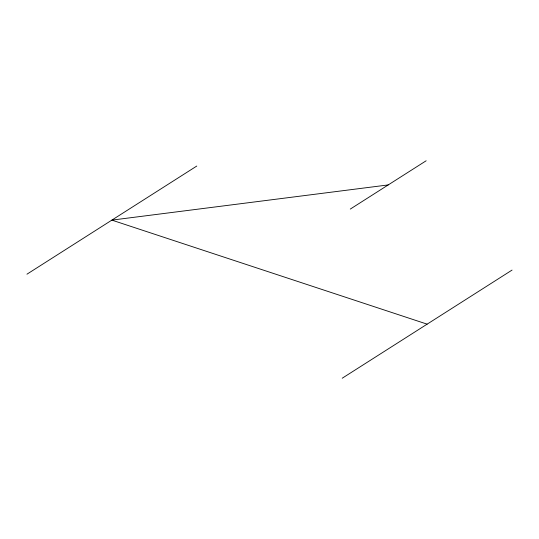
<?xml version="1.0" encoding="UTF-8"?>
<svg xmlns="http://www.w3.org/2000/svg" width="539" height="539" viewBox="0 0 539 539"><rect width="100%" height="100%" fill="white"/><g stroke="black" fill="none" stroke-linecap="round" stroke-linejoin="round"><path stroke-width="0.81" d="M26.95 274.189L196.782 166.046M350.289 209.078L426.147 160.777M342.218 378.223L512.05 270.086M388.221 184.924L111.869 220.121L427.131 324.155"/></g></svg>
